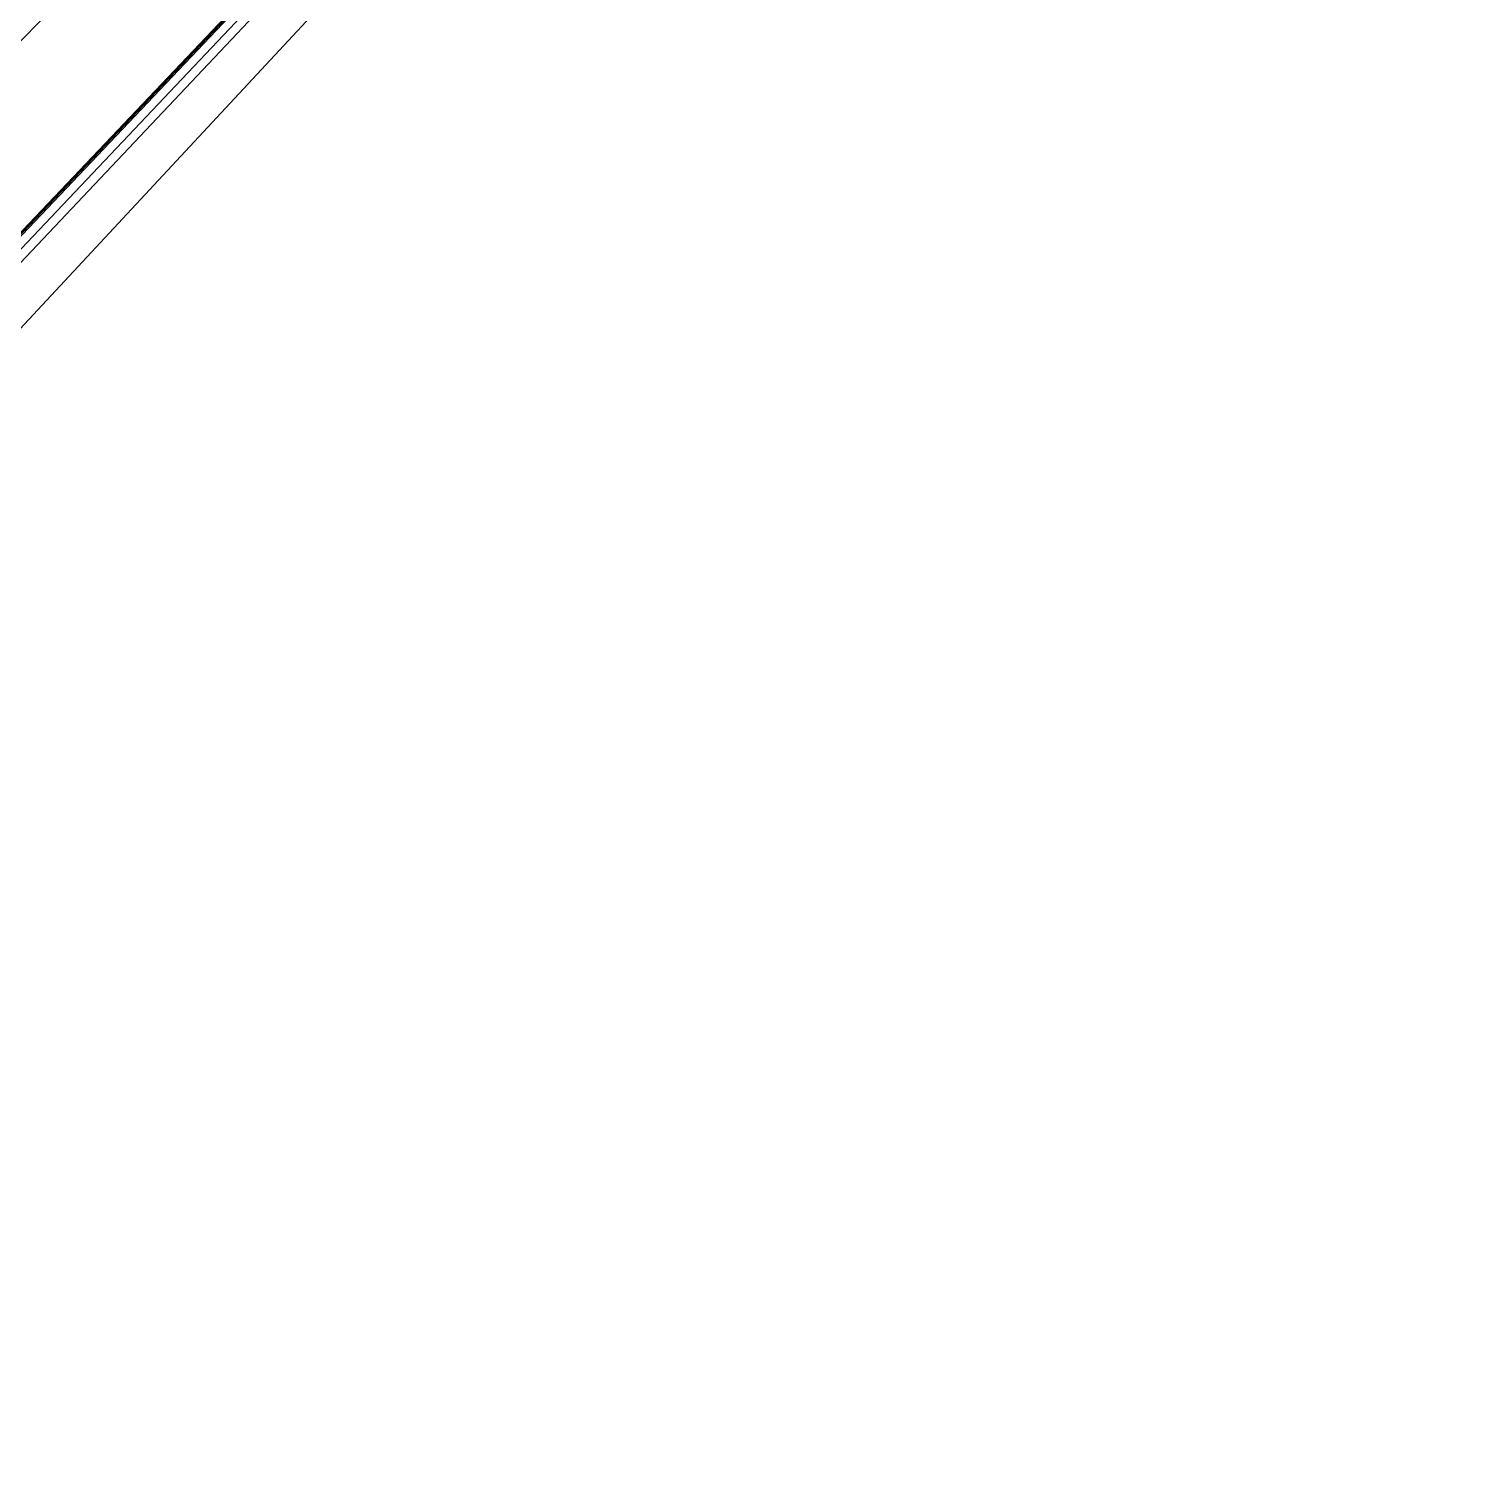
# Model space of a CAD drawing. Header units: inches. Extents: x -11 to 5379, y 0 to 5429.
# Drawn here: x 1337 to 2684, y 12 to 1357 of the extents above; entities that cross this region are included whole.
import ezdxf

# ---------------------------------------------------------------- set-up
doc = ezdxf.new("R2010")
doc.units = ezdxf.units.IN
doc.layers.add('Bottom Solder', color=6, linetype='Continuous')
doc.layers.add('Top Solder', color=216, linetype='Continuous')

# ---------------------------------------------------------------- blocks, each defined once
blk = doc.blocks.new('13_WQFN_HR__3_2__107')
at = {"layer": 'Top Solder'}
for p in [(-0.4, 1), (1.3, 1.1), (-0.4, -1.7), (1.3, -1.3)]:
    blk.add_line(p, (5365.8, -5096), dxfattribs=at)
blk = doc.blocks.new('P____DI_3333_8_488')
at = {"layer": 'Top Solder'}
blk.add_line((0.1, 1.2), (-5349.5, 5050.4), dxfattribs=at)

msp = doc.modelspace()

# ---------------------------------------------------------------- linework, layer by layer
at = {"layer": 'Bottom Solder'}
for p in [(6.2, 12.3), (338.5, 12.3), (344, 110)]:
    msp.add_line(p, (5379.2, 5429.2), dxfattribs=at)
at = {"layer": 'Top Solder'}
for p in [(6.2, 12.3), (338.5, 12.3), (344, 110)]:
    msp.add_line(p, (5379.2, 5429.2), dxfattribs=at)

# ---------------------------------------------------------------- block references
for name, p, rotation in [('13_WQFN_HR__3_2__107', (283.2, 63.4), 90), ('P____DI_3333_8_488', (328.8, 79.7), 270)]:
    msp.add_blockref(name, p, dxfattribs=dict(rotation=rotation))

doc.saveas('drawing.dxf')
